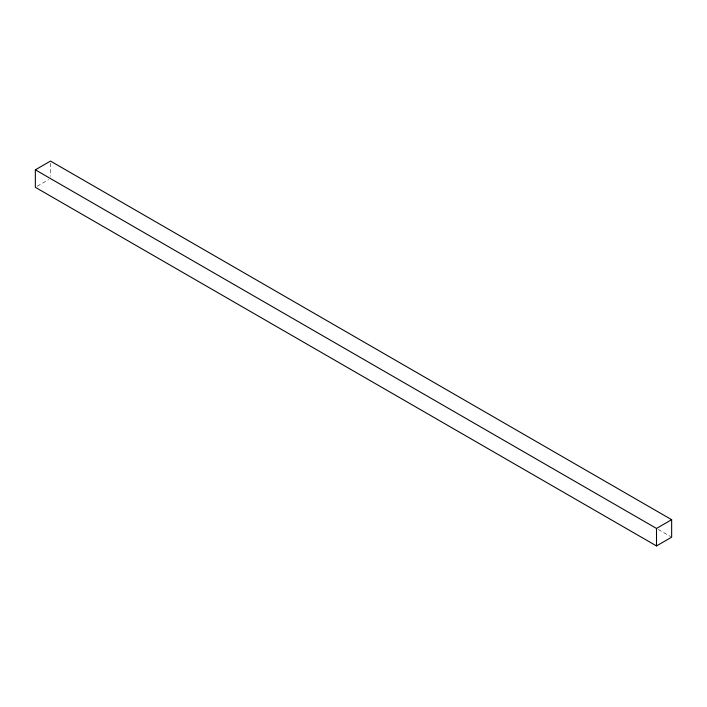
<?xml version="1.0" encoding="UTF-8"?>
<svg xmlns="http://www.w3.org/2000/svg" width="707" height="707" viewBox="0 0 707 707"><rect width="100%" height="100%" fill="white"/><g stroke="black" fill="none" stroke-linecap="round" stroke-linejoin="round"><path stroke-width="0.53" stroke-dasharray="3.54 2.65" d="M37.241 186.215L48.606 179.658M658.27 529.455L670.696 536.631M50.497 163.255L50.497 176.379"/><path stroke-width="1.06" d="M35.35 169.821L50.497 161.072L671.65 519.689L671.65 537.179L656.503 545.928L35.35 187.311L35.35 169.821L656.503 528.438L671.65 519.689M656.503 528.438L656.503 545.928"/></g></svg>
